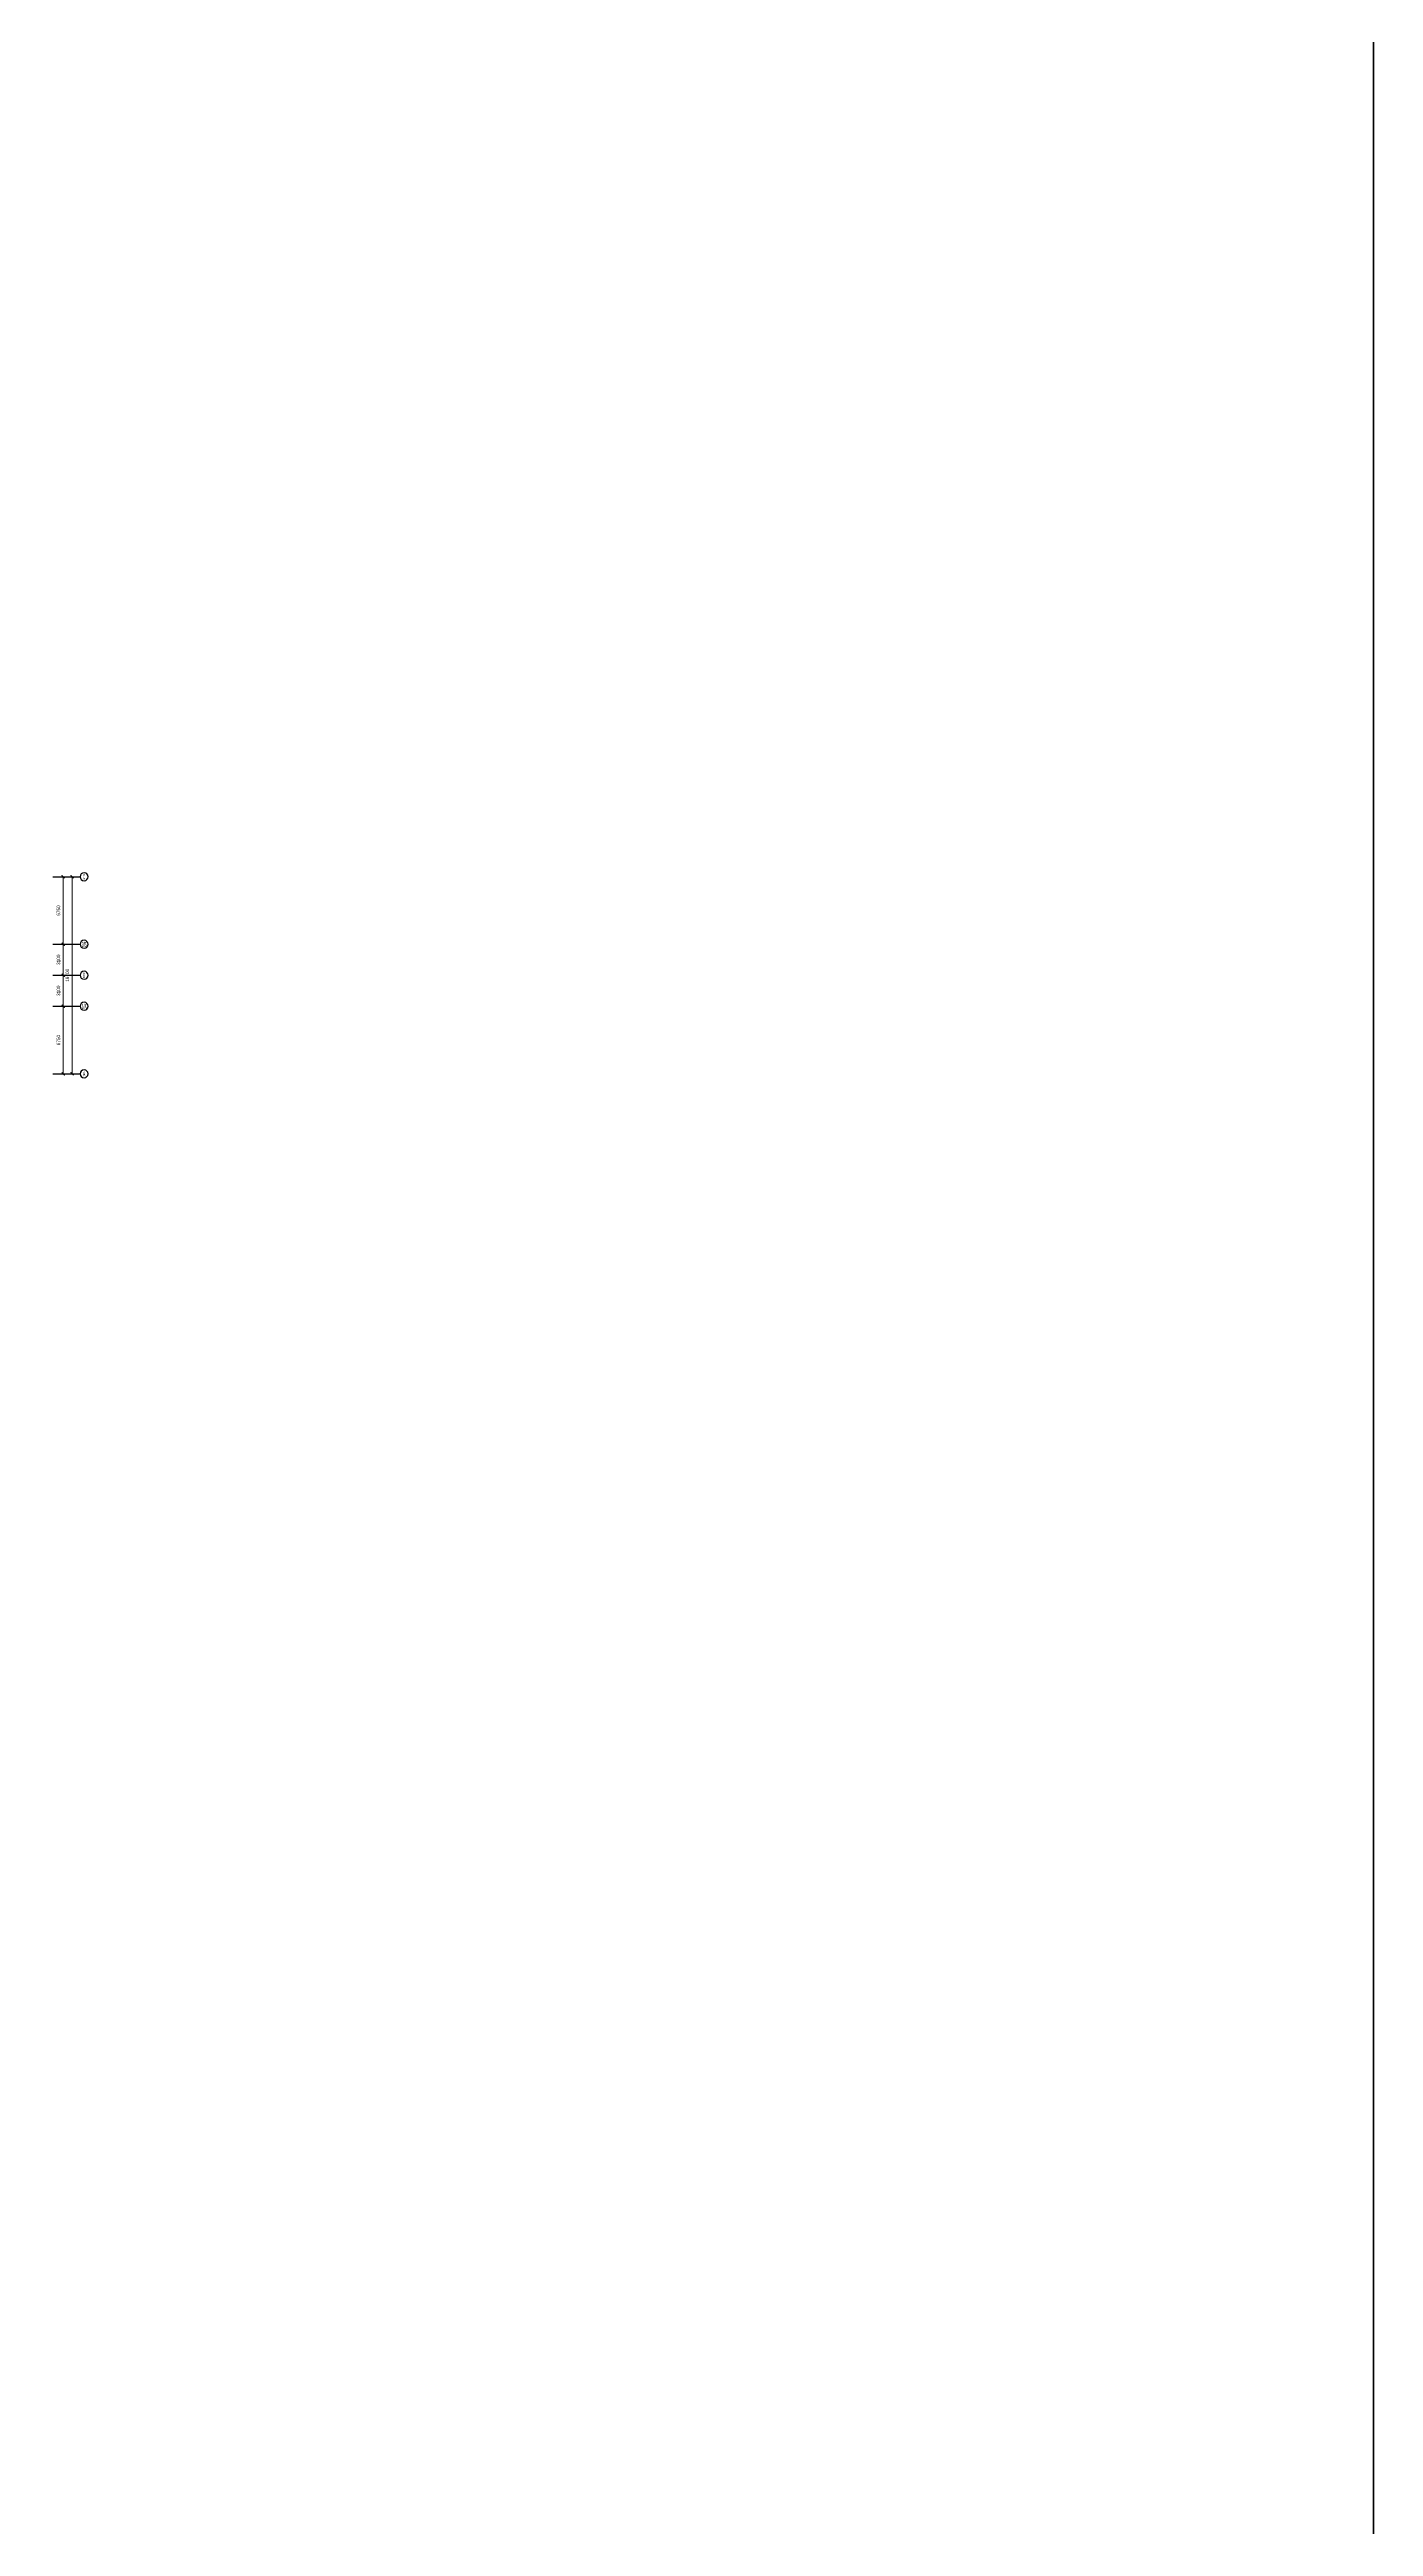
# Model space of a CAD drawing. Extents: x 4 to 13611208, y -605838 to 574722.
# Drawn here: x 13478848 to 13611208, y -288255 to -40658 of the extents above; entities that cross this region are included whole.
import ezdxf
from ezdxf.enums import TextEntityAlignment as Align

# ---------------------------------------------------------------- set-up
doc = ezdxf.new("R2010")
doc.units = 0
doc.header["$LTSCALE"] = 1000
doc.header["$MEASUREMENT"] = 0
for name, color, linetype, lineweight in [('1-开孔', 7, 'Continuous', 5), ('COLUMN(构造柱)', 8, 'Continuous', 35), ('建筑底图', 8, 'Continuous', 13)]:
    doc.layers.add(name, color=color, linetype=linetype, lineweight=lineweight)
doc.layers.add('AXIS', color=3, linetype='Continuous')
doc.layers.add('AXIS_TEXT', color=7, linetype='Continuous')
doc.styles.add('C', font='HZTXT_E', dxfattribs={"width": 0.7, "bigfont": 'HZTXT'})
doc.styles.add('C_T3', font='fsdb_e.shx', dxfattribs={"width": 0.8, "bigfont": 'hzdx.shx'})
doc.styles.add('COMPLEX', font='hztxt_e.shx', dxfattribs={"width": 0.6, "bigfont": 'HZTXT.shx'})
doc.dimstyles.new('_TCH_ARCH&&300', dxfattribs={"dimtxt": 840, "dimasz": 300, "dimexe": 300, "dimexo": 600, "dimgap": 300, "dimtad": 1, "dimdec": 0, "dimzin": 0, "dimdsep": 46, "dimtxsty": 'C_T3', "dimblk": 'ARCHTICK', "dimcen": 0.09, "dimclrd": 3, "dimclre": 3, "dimclrt": 3, "dimadec": 4, "dimazin": 2, "dimtfac": 1, "dimtdec": 0, "dimtix": 1, "dimtmove": 2, "dimatfit": 3, "dimfxl": 1, "dimtolj": 1, "dimtzin": 0, "dimarcsym": 0})

# ---------------------------------------------------------------- blocks, each defined once
blk = doc.blocks.new('_ArchTick')
at = {"color": 0, "linetype": 'ByBlock', "const_width": 0.4}
blk.add_lwpolyline([(-0.5, -0.5), (0.5, 0.5)], dxfattribs=at)
blk = doc.blocks.new('*D1485')
at = {"layer": 'AXIS', "color": 3, "lineweight": -2, "ltscale": 3}
for p, q in [((13504100, 191610), (13504834, 191610)), ((13504534, 184860), (13504534, 191610)), ((13504100, 184860), (13504834, 184860))]:
    blk.add_line(p, q, dxfattribs=at)
at = {"layer": 'AXIS', "color": 3, "lineweight": -2, "ltscale": 3, "xscale": 300, "yscale": 300, "zscale": 300}
for p, rotation in [((13504534, 191610), 90), ((13504534, 184860), 270)]:
    blk.add_blockref('_ArchTick', p, dxfattribs=dict(at, rotation=rotation))
at = {"layer": 'AXIS', "color": 3, "ltscale": 3, "insert": (13504058, 188235), "char_height": 350, "attachment_point": 5, "rotation": 90, "style": 'C_T3'}
blk.add_mtext('\\A1;6750', dxfattribs=at)
blk = doc.blocks.new('*D1486')
at = {"layer": 'AXIS', "color": 3, "lineweight": -2, "ltscale": 3}
for p, q in [((13504100, 194710), (13504834, 194710)), ((13504534, 191610), (13504534, 194710)), ((13504100, 191610), (13504834, 191610))]:
    blk.add_line(p, q, dxfattribs=at)
at = {"layer": 'AXIS', "color": 3, "lineweight": -2, "ltscale": 3, "xscale": 300, "yscale": 300, "zscale": 300}
for p, rotation in [((13504534, 194710), 90), ((13504534, 191610), 270)]:
    blk.add_blockref('_ArchTick', p, dxfattribs=dict(at, rotation=rotation))
at = {"layer": 'AXIS', "color": 3, "ltscale": 3, "insert": (13504058, 193160), "char_height": 350, "attachment_point": 5, "rotation": 90, "style": 'C_T3'}
blk.add_mtext('\\A1;3100', dxfattribs=at)
blk = doc.blocks.new('*D1487')
at = {"layer": 'AXIS', "color": 3, "lineweight": -2, "ltscale": 3}
for p, q in [((13504100, 197810), (13504834, 197810)), ((13504534, 194710), (13504534, 197810)), ((13504100, 194710), (13504834, 194710))]:
    blk.add_line(p, q, dxfattribs=at)
at = {"layer": 'AXIS', "color": 3, "lineweight": -2, "ltscale": 3, "xscale": 300, "yscale": 300, "zscale": 300}
for p, rotation in [((13504534, 197810), 90), ((13504534, 194710), 270)]:
    blk.add_blockref('_ArchTick', p, dxfattribs=dict(at, rotation=rotation))
at = {"layer": 'AXIS', "color": 3, "ltscale": 3, "insert": (13504058, 196260), "char_height": 350, "attachment_point": 5, "rotation": 90, "style": 'C_T3'}
blk.add_mtext('\\A1;3100', dxfattribs=at)
blk = doc.blocks.new('*D1488')
at = {"layer": 'AXIS', "color": 3, "lineweight": -2, "ltscale": 3}
for p, q in [((13504100, 204560), (13504834, 204560)), ((13504534, 197810), (13504534, 204560)), ((13504100, 197810), (13504834, 197810))]:
    blk.add_line(p, q, dxfattribs=at)
at = {"layer": 'AXIS', "color": 3, "lineweight": -2, "ltscale": 3, "xscale": 300, "yscale": 300, "zscale": 300}
for p, rotation in [((13504534, 204560), 90), ((13504534, 197810), 270)]:
    blk.add_blockref('_ArchTick', p, dxfattribs=dict(at, rotation=rotation))
at = {"layer": 'AXIS', "color": 3, "ltscale": 3, "insert": (13504058, 201185), "char_height": 350, "attachment_point": 5, "rotation": 90, "style": 'C_T3'}
blk.add_mtext('\\A1;6750', dxfattribs=at)
blk = doc.blocks.new('*D1489')
at = {"layer": 'AXIS', "color": 3, "lineweight": -2, "ltscale": 3}
for p, q in [((13504100, 204560), (13505723, 204560)), ((13505423, 184860), (13505423, 204560)), ((13504100, 184860), (13505723, 184860))]:
    blk.add_line(p, q, dxfattribs=at)
at = {"layer": 'AXIS', "color": 3, "lineweight": -2, "ltscale": 3, "xscale": 300, "yscale": 300, "zscale": 300}
for p, rotation in [((13505423, 204560), 90), ((13505423, 184860), 270)]:
    blk.add_blockref('_ArchTick', p, dxfattribs=dict(at, rotation=rotation))
at = {"layer": 'AXIS', "color": 3, "ltscale": 3, "insert": (13504948, 194710), "char_height": 350, "attachment_point": 5, "rotation": 90, "style": 'C_T3'}
blk.add_mtext('\\A1;19700', dxfattribs=at)
blk = doc.blocks.new('_AXISO')
blk.add_circle((0, 0), 0.5)
at = {"layer": 'AXIS_TEXT', "style": 'COMPLEX', "width": 1.041667}
blk.add_attdef('A', text='', height=0.56, dxfattribs=at).set_placement((-0.25, -0.28), (0.25, -0.28), align=Align.FIT)
blk = doc.blocks.new('eaqeqsd')
at = {"layer": 'AXIS', "ltscale": 3}
for p, q in [((13503500.1, 204559.5), (13506225.1, 204559.5)), ((13503500.1, 197809.5), (13506225.1, 197809.5)), ((13503500.1, 194709.5), (13506225.1, 194709.5)), ((13503500.1, 191609.5), (13506225.1, 191609.5)), ((13503500.1, 184859.5), (13506225.1, 184859.5))]:
    blk.add_line(p, q, dxfattribs=at)
ref = blk.add_blockref('_AXISO', (13506625.1, 204559.5), dxfattribs=dict(at, xscale=-800, yscale=800, zscale=800))
ref.add_attrib('A', 'C', dxfattribs={"layer": 'AXIS_TEXT', "height": 514.7, "style": 'C', "width": 0.666667}).set_placement((13506514.8, 204302.2), (13506735.4, 204302.2), align=Align.FIT)
ref = blk.add_blockref('_AXISO', (13506625.1, 197809.5), dxfattribs=dict(at, xscale=-800, yscale=800, zscale=800))
ref.add_attrib('A', '2/B', dxfattribs={"layer": 'AXIS_TEXT', "height": 452.55, "style": 'C', "width": 0.466667}).set_placement((13506398.9, 197583.2), (13506851.4, 197583.2), align=Align.FIT)
at = {"layer": 'AXIS', "color": 8}
ref = blk.add_blockref('_AXISO', (13506625.1, 194709.5), dxfattribs=dict(at, xscale=-800, yscale=800, zscale=800))
ref.add_attrib('A', 'B', dxfattribs={"layer": 'AXIS_TEXT', "height": 519.9, "style": 'C', "width": 0.622222}).set_placement((13506521.1, 194449.5), (13506729.1, 194449.5), align=Align.FIT)
ref = blk.add_blockref('_AXISO', (13506625.1, 191609.5), dxfattribs=dict(at, xscale=-800, yscale=800, zscale=800))
ref.add_attrib('A', '1/A', dxfattribs={"layer": 'AXIS_TEXT', "height": 452.55, "style": 'C', "width": 0.474576}).set_placement((13506398.9, 191383.2), (13506851.4, 191383.2), align=Align.FIT)
at = {"layer": 'AXIS', "ltscale": 3}
ref = blk.add_blockref('_AXISO', (13506625.1, 184859.5), dxfattribs=dict(at, xscale=-800, yscale=800, zscale=800))
ref.add_attrib('A', 'A', dxfattribs={"layer": 'AXIS_TEXT', "height": 509.3, "style": 'C', "width": 0.752941}).set_placement((13506508.7, 184604.9), (13506741.5, 184604.9), align=Align.FIT)
for base, p1, p2, picture, middle in [((13504533.5, 204559.5), (13503500.1, 197809.5), (13503500.1, 204559.5), '*D1488', (13504058.5, 201184.5)), ((13505423, 204559.5), (13503500.1, 184859.5), (13503500.1, 204559.5), '*D1489', (13504948, 194709.5)), ((13504533.5, 197809.5), (13503500.1, 194709.5), (13503500.1, 197809.5), '*D1487', (13504058.5, 196259.5)), ((13504533.5, 194709.5), (13503500.1, 191609.5), (13503500.1, 194709.5), '*D1486', (13504058.5, 193159.5)), ((13504533.5, 191609.5), (13503500.1, 184859.5), (13503500.1, 191609.5), '*D1485', (13504058.5, 188234.5))]:
    dim = blk.add_linear_dim(base=base, p1=p1, p2=p2, angle=90, dimstyle='_TCH_ARCH&&300', override={"dimtxt": 350}, dxfattribs=at)
    dim.commit()
    dim.dimension.update_dxf_attribs({"geometry": picture, "text_midpoint": middle, "dimtype": 129})
blk = doc.blocks.new('站台板下0322')
at = {"layer": '1-开孔', "color": 8}
blk.add_blockref('eaqeqsd', (-13398215.4, -205259.5), dxfattribs=at)

msp = doc.modelspace()

# ---------------------------------------------------------------- linework, layer by layer
at = {"layer": 'COLUMN(构造柱)'}
msp.add_lwpolyline([(13611208.2, 386273.6), (12889768.6, 386273.6), (12889768.6, -605837.9), (13611208.2, -605837.9)], close=True, dxfattribs=at)

# ---------------------------------------------------------------- block references
at = {"layer": '建筑底图', "color": 5, "lineweight": -2}
msp.add_blockref('站台板下0322', (13373897.4, -122648.2), dxfattribs=at)

doc.saveas('drawing.dxf')
